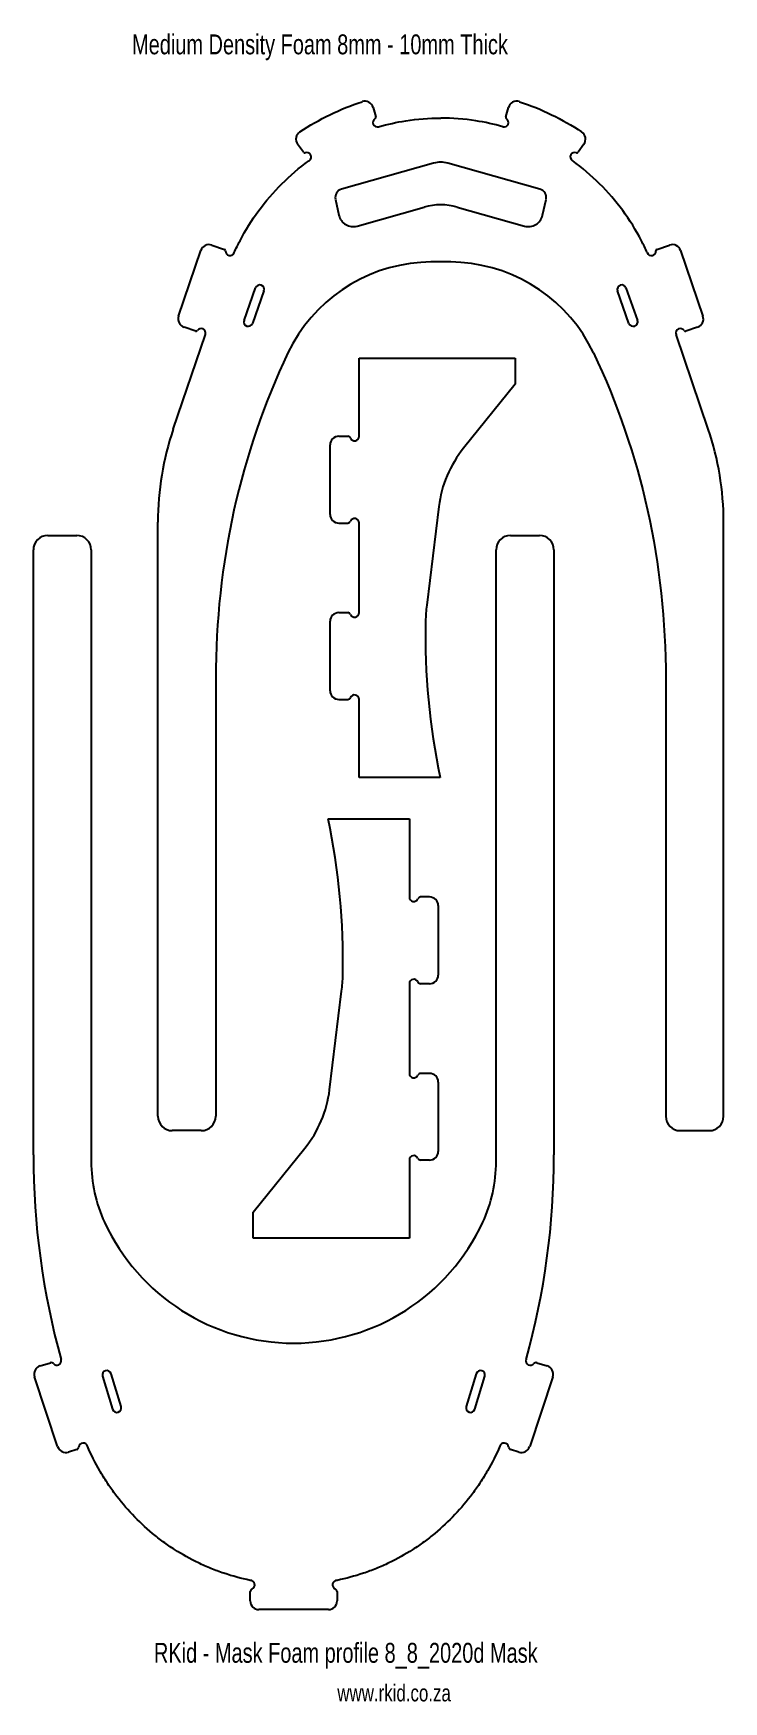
# Model space of a CAD drawing. Header units: millimetres. Extents: x 25 to 264, y 8 to 585.
import ezdxf

# ---------------------------------------------------------------- set-up
doc = ezdxf.new("R2010")
doc.units = ezdxf.units.MM
doc.styles.add('SLDTEXTSTYLE0', font='TXT', dxfattribs={"width": 0.75})

msp = doc.modelspace()

# ---------------------------------------------------------------- linework, layer by layer
at = {"color": 7, "linetype": 'Continuous', "lineweight": 25}
for p, q in [((142.4, 559.44), (143.34, 556.17)), ((188.24, 556.17), (189.18, 559.44)), ((118.29, 543.99), (116.3, 546.76)), ((215.28, 546.76), (213.29, 543.99)), ((163.34, 540.22), (131.5, 531.22)), ((200.09, 531.22), (168.24, 540.22)), ((129.38, 527.69), (130.6, 522.17)), ((200.98, 522.17), (202.2, 527.69)), ((136.85, 518.44), (160.08, 525.01)), ((171.5, 525.01), (194.74, 518.44)), ((75.14, 487.27), (82.85, 510)), ((86.65, 511.88), (91.03, 510.39)), ((240.55, 510.39), (244.93, 511.88)), ((248.74, 510), (256.44, 487.27)), ((97.79, 485.84), (101.75, 497.06)), ((229.84, 497.06), (233.8, 485.84)), ((104.67, 496.03), (100.71, 484.8)), ((230.88, 484.8), (226.91, 496.03)), ((73.28, 448.16), (84.4, 480.96)), ((81.05, 482.1), (77.02, 483.46)), ((258.31, 448.16), (247.18, 480.96)), ((254.57, 483.46), (250.53, 482.1)), ((137.54, 445.74), (137.54, 472.74)), ((137.54, 472.74), (191.51, 472.74)), ((191.51, 472.74), (191.51, 463.74)), ((191.51, 463.74), (173.69, 441.64)), ((130.54, 445.74), (133.64, 445.74)), ((127.54, 418.74), (127.54, 442.74)), ((165.12, 421.4), (160.94, 387.35)), ((67.98, 210.58), (67.98, 416.05)), ((130.54, 415.74), (133.64, 415.74)), ((137.54, 384.74), (137.54, 415.74)), ((263.6, 210.58), (263.6, 416.05)), ((29.93, 411.43), (39.93, 411.43)), ((189.93, 411.43), (199.93, 411.43)), ((24.93, 197.17), (24.93, 406.43)), ((44.93, 406.43), (44.93, 194.87)), ((184.93, 194.87), (184.93, 406.43)), ((204.93, 406.43), (204.93, 197.17)), ((127.54, 357.74), (127.54, 381.74)), ((130.54, 384.74), (133.64, 384.74)), ((87.98, 361.78), (87.98, 210.58)), ((243.6, 361.78), (243.6, 210.58)), ((130.54, 354.74), (133.64, 354.74)), ((137.54, 327.74), (137.54, 354.74)), ((165.62, 327.74), (137.54, 327.74)), ((126.85, 313.4), (154.93, 313.4)), ((154.93, 313.4), (154.93, 286.4)), ((161.93, 286.4), (158.83, 286.4)), ((164.93, 283.4), (164.93, 259.4)), ((154.93, 256.4), (154.93, 225.4)), ((161.93, 256.4), (158.83, 256.4)), ((127.35, 219.74), (131.53, 253.79)), ((161.93, 225.4), (158.83, 225.4)), ((164.93, 222.4), (164.93, 198.4)), ((82.98, 205.58), (72.98, 205.58)), ((248.6, 205.58), (258.6, 205.58)), ((100.96, 177.4), (118.78, 199.5)), ((154.93, 195.4), (154.93, 168.4)), ((161.93, 195.4), (158.83, 195.4)), ((100.96, 168.4), (100.96, 177.4)), ((154.93, 168.4), (100.96, 168.4)), ((27.3, 124.25), (30.81, 125.31)), ((55.27, 110.15), (51.81, 121.53)), ((178.05, 121.53), (174.59, 110.15)), ((199.06, 125.31), (202.57, 124.25)), ((33.33, 96.36), (25.32, 120.43)), ((48.85, 120.63), (52.31, 109.25)), ((177.56, 109.25), (181.02, 120.63)), ((204.55, 120.43), (196.54, 96.36)), ((39.93, 95.31), (37.05, 94.44)), ((192.82, 94.44), (189.94, 95.31)), ((99.93, 42.93), (99.93, 46.15)), ((129.93, 46.15), (129.93, 42.93)), ((126.93, 39.93), (102.93, 39.93))]:
    msp.add_line(p, q, dxfattribs=at)
for centre, radius, start, end in [((139.52, 558.62), 3, 16, 108.12706), ((192.06, 558.62), 3, 71.87294, 164), ((143.89, 554.26), 1.55, 120.11698, 286), ((142.86, 556.03), 0.5, 300.11698, 16), ((187.69, 554.26), 1.55, 254, 59.88302), ((188.72, 556.03), 0.5, 164, 239.88302), ((118.74, 548.51), 3, 123.73053, 215.7), ((212.85, 548.51), 3, 324.3, 56.26947), ((118.7, 544.28), 0.5, 215.7, 291.58302), ((119.45, 542.37), 1.55, 305.7, 111.58302), ((212.13, 542.37), 1.55, 68.41698, 234.3), ((212.89, 544.28), 0.5, 248.41698, 324.3), ((165.79, 531.56), 9, 74.22176, 105.77824), ((132.31, 528.34), 3, 105.77824, 192.47382), ((199.27, 528.34), 3, 347.52618, 74.22176), ((165.79, 504.8), 21, 74.22176, 105.77824), ((135.49, 523.25), 5, 192.47382, 285.77824), ((196.1, 523.25), 5, 254.22176, 347.52618), ((85.69, 509.03), 3, 71.26838, 161.26838), ((90.87, 509.92), 0.5, 355.38536, 71.26838), ((92.92, 509.75), 1.55, 175.38536, 341.26838), ((238.67, 509.75), 1.55, 198.73162, 4.61464), ((240.71, 509.92), 0.5, 108.73162, 184.61464), ((245.9, 509.03), 3, 18.73162, 108.73162), ((162.67, 451), 55, 93.97203, 154.6293), ((168.91, 451), 55, 25.3707, 86.02797), ((103.21, 496.54), 1.55, 340.56098, 160.56098), ((228.38, 496.54), 1.55, 19.43902, 199.43902), ((77.98, 486.31), 3, 161.26838, 251.26838), ((99.25, 485.32), 1.55, 160.56098, 340.56098), ((232.34, 485.32), 1.55, 199.43902, 19.43902), ((253.6, 486.31), 3, 288.73162, 18.73162), ((81.21, 482.57), 0.5, 251.26838, 327.1514), ((82.93, 481.46), 1.55, 341.26838, 147.1514), ((248.65, 481.46), 1.55, 32.8486, 198.73162), ((250.37, 482.57), 0.5, 212.8486, 288.73162), ((167.98, 416.05), 100, 161.26838, 180), ((130.54, 442.74), 3, 90, 180), ((133.64, 444.74), 1, 23.08877, 90), ((135.99, 445.74), 1.55, 203.08877, 0), ((163.6, 416.05), 100, 0, 18.73162), ((204.82, 416.53), 40, 141.1155, 173), ((130.54, 418.74), 3, 180, 270), ((133.64, 416.74), 1, 270, 336.91123), ((135.99, 415.74), 1.55, 0, 156.91123), ((29.93, 406.43), 5, 90, 180), ((39.93, 406.43), 5, 360, 90), ((189.93, 406.43), 5, 90, 180), ((199.93, 406.43), 5, 0, 90), ((215.53, 380.65), 55, 173, 178.84219), ((130.54, 381.74), 3, 90, 180), ((133.64, 383.74), 1, 23.08877, 90), ((135.99, 384.74), 1.55, 203.08877, 0), ((130.54, 357.74), 3, 180, 270), ((133.64, 355.74), 1, 270, 336.91123), ((135.99, 354.74), 1.55, 0, 156.91123), ((156.48, 286.4), 1.55, 180, 336.91123), ((158.83, 285.4), 1, 90, 156.91123), ((161.93, 283.4), 3, 0, 90), ((76.94, 260.5), 55, 353, 358.84219), ((156.48, 256.4), 1.55, 23.08877, 180), ((158.83, 257.4), 1, 203.08877, 270), ((161.93, 259.4), 3, 270, 0), ((156.48, 225.4), 1.55, 180, 336.91123), ((158.83, 224.4), 1, 90, 156.91123), ((161.93, 222.4), 3, 0, 90), ((87.65, 224.61), 40, 321.1155, 353), ((72.98, 210.58), 5, 180, 270), ((82.98, 210.58), 5, 270, 0), ((248.6, 210.58), 5, 180, 270), ((258.6, 210.58), 5, 270, 0), ((290.19, 197.17), 265.26, 180, 195.4633), ((156.48, 195.4), 1.55, 23.08877, 180), ((161.93, 198.4), 3, 270, 0), ((-60.33, 197.17), 265.26, 344.5367, 0), ((94.93, 194.87), 50, 180, 204.81663), ((158.83, 196.4), 1, 203.08877, 270), ((134.93, 194.87), 50, 335.18337, 0), ((114.93, 204.12), 72.03, 204.81663, 335.18337), ((28.17, 121.38), 3, 106.91151, 198.39686), ((31.1, 124.36), 1, 40.00028, 106.91151), ((33.05, 126), 1.55, 220.00028, 16.91151), ((50.33, 121.08), 1.55, 16.91151, 196.91151), ((179.54, 121.08), 1.55, 343.08849, 163.08849), ((196.81, 126), 1.55, 163.08849, 319.99972), ((198.77, 124.36), 1, 73.08849, 139.99972), ((201.7, 121.38), 3, 341.60314, 73.08849), ((53.79, 109.7), 1.55, 196.91151, 16.91151), ((176.08, 109.7), 1.55, 163.08849, 343.08849), ((36.17, 97.31), 3, 198.39686, 286.91151), ((39.64, 96.27), 1, 286.91151, 353.82274), ((42.17, 96), 1.55, 16.91151, 173.82274), ((187.69, 96), 1.55, 6.17726, 163.08849), ((190.23, 96.27), 1, 186.17726, 253.08849), ((193.69, 97.31), 3, 253.08849, 341.60314), ((99.93, 48.5), 1.55, 293.08877, 90), ((100.93, 46.15), 1, 113.08877, 180), ((129.93, 48.5), 1.55, 90, 246.91123), ((128.93, 46.15), 1, 0, 66.91123), ((102.93, 42.93), 3, 180, 270), ((126.93, 42.93), 3, 270, 0)]:
    msp.add_arc(centre, radius, start, end, dxfattribs=at)
for points in [[(117.07, 551), (123.73, 555.45), (130.98, 558.98), (138.59, 561.47)], [(193, 561.47), (200.6, 558.98), (207.85, 555.45), (214.51, 551)], [(172.72, 505.87), (168.13, 506.19), (163.51, 506.19), (158.86, 505.87)], [(112.97, 474.57), (96.4, 439.61), (88.07, 402.02), (87.98, 361.78)], [(218.61, 474.57), (235.19, 439.61), (243.52, 402.02), (243.6, 361.78)], [(160.54, 381.76), (160.17, 363.55), (161.87, 345.54), (165.62, 327.74)], [(131.93, 259.38), (132.3, 277.59), (130.6, 295.6), (126.85, 313.4)]]:
    msp.add_open_spline(points, degree=3, dxfattribs=at)
for points, knots in [([(144.32, 552.77), (147.39, 553.66), (154.48, 555.24), (161.74, 555.81), (165.79, 555.81)], [2.8647625, 2.8647625, 2.8647625, 2.8647625, 2.9866947, 3.1415927, 3.1415927, 3.1415927, 3.1415927]), ([(187.27, 552.77), (184.2, 553.66), (177.1, 555.24), (169.85, 555.81), (165.79, 555.81)], [2.8647625, 2.8647625, 2.8647625, 2.8647625, 2.9866947, 3.1415927, 3.1415927, 3.1415927, 3.1415927]), ([(94.39, 509.25), (95.01, 510.65), (97.47, 515.71), (104.79, 527.47), (113.63, 536.26), (120.3, 541.07), (120.36, 541.11)], [1.9995652, 1.9995652, 1.9995652, 1.9995652, 2.0573069, 2.2122048, 2.5220008, 2.5247785, 2.5247785, 2.5247785, 2.5247785]), ([(237.2, 509.25), (236.57, 510.65), (234.11, 515.71), (226.8, 527.47), (217.95, 536.26), (211.29, 541.07), (211.23, 541.11)], [1.9995652, 1.9995652, 1.9995652, 1.9995652, 2.0573069, 2.2122048, 2.5220008, 2.5247785, 2.5247785, 2.5247785, 2.5247785]), ([(99.93, 50.05), (96.85, 50.67), (93.8, 51.49), (90.04, 52.76), (89.28, 53.02), (87.79, 53.58), (87.06, 53.87), (84.86, 54.76), (83.42, 55.4), (79.16, 57.45), (76.42, 58.99), (72.44, 61.54), (71.14, 62.44), (69.22, 63.84), (68.59, 64.32), (67.33, 65.3), (66.71, 65.8), (63.66, 68.34), (61.36, 70.5), (57.03, 75.07), (55.01, 77.47), (52.18, 81.27), (51.27, 82.57), (49.96, 84.57), (49.53, 85.24), (48.7, 86.6), (48.29, 87.28), (46.32, 90.71), (44.91, 93.54), (43.66, 96.45)], [0, 0, 0, 0, 0.125, 0.125, 0.15625, 0.15625, 0.1875, 0.1875, 0.25, 0.25, 0.375, 0.375, 0.4375, 0.4375, 0.46875, 0.46875, 0.5, 0.5, 0.625, 0.625, 0.75, 0.75, 0.8125, 0.8125, 0.84375, 0.84375, 0.875, 0.875, 1, 1, 1, 1]), ([(186.21, 96.45), (184.96, 93.54), (183.55, 90.71), (181.57, 87.28), (181.17, 86.6), (180.33, 85.24), (179.91, 84.57), (178.6, 82.57), (177.69, 81.27), (174.86, 77.47), (172.83, 75.07), (168.51, 70.5), (166.21, 68.34), (163.15, 65.8), (162.53, 65.3), (161.28, 64.32), (160.65, 63.84), (158.73, 62.44), (157.43, 61.54), (153.45, 58.99), (150.71, 57.45), (146.45, 55.4), (145.01, 54.76), (142.81, 53.87), (142.07, 53.58), (140.58, 53.02), (139.83, 52.76), (136.06, 51.49), (133.01, 50.67), (129.93, 50.05)], [0, 0, 0, 0, 0.125, 0.125, 0.15625, 0.15625, 0.1875, 0.1875, 0.25, 0.25, 0.375, 0.375, 0.5, 0.5, 0.53125, 0.53125, 0.5625, 0.5625, 0.625, 0.625, 0.75, 0.75, 0.8125, 0.8125, 0.84375, 0.84375, 0.875, 0.875, 1, 1, 1, 1])]:
    msp.add_open_spline(points, degree=3, knots=knots, dxfattribs=at)

# ---------------------------------------------------------------- texts
at = {"color": 7, "linetype": 'Continuous', "lineweight": 0, "attachment_point": 1, "style": 'SLDTEXTSTYLE0'}
for s, insert, char_height in [('Medium Density Foam 8mm - 10mm Thick', (59.05, 584.73), 6.8792), ('RKid - Mask Foam profile 8_8_2020d Mask', (66.62, 28.43), 6.8792), ('www.rkid.co.za', (130.03, 14.01), 5.8208)]:
    msp.add_mtext(s, dxfattribs=dict(at, insert=insert, char_height=char_height))

doc.saveas('drawing.dxf')
